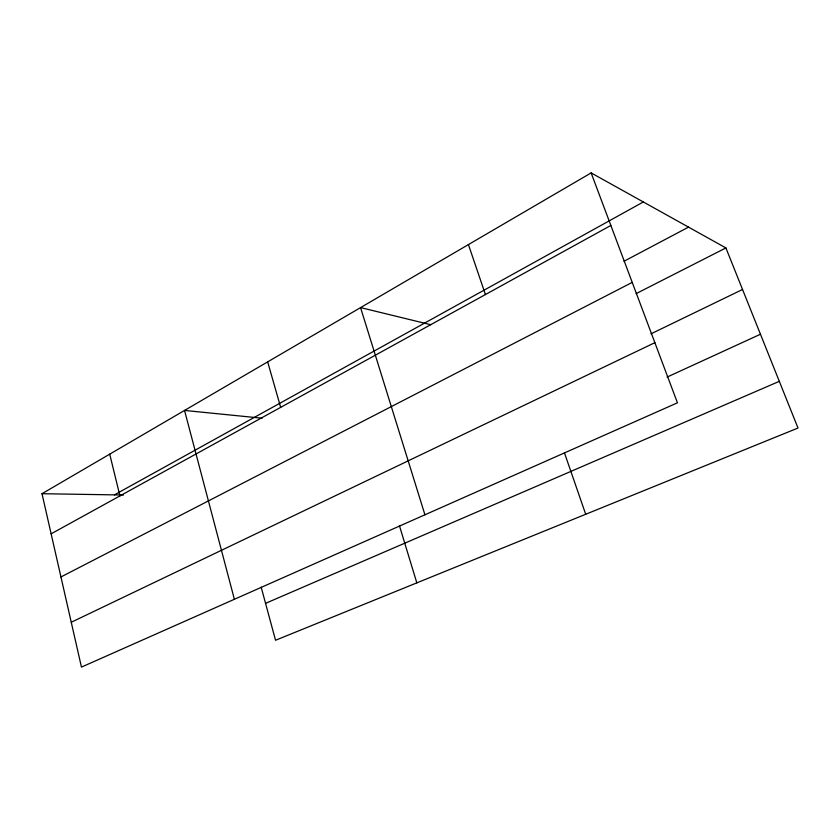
<?xml version="1.0" encoding="UTF-8"?>
<svg xmlns="http://www.w3.org/2000/svg" width="840" height="840" viewBox="0 0 840 840"><rect width="100%" height="100%" fill="white"/><g stroke="black" fill="none" stroke-linecap="round" stroke-linejoin="round"><path stroke-width="1.26" d="M591.129 172.904L677.439 402.812L81.459 667.097L42 493.71L591.129 172.904L725.907 247.936L798 428.032L275.541 640.259L261.166 587.129M114.429 494.865L643.335 201.968M51.124 533.82L610.859 225.446M623.994 261.261L688.538 227.126M60.942 576.954L632.236 282.387M636.09 293.643L725.907 247.936M650.99 333.837L742.539 289.485M71.253 622.262L654.864 342.678M667.054 377.097L760.452 334.246M265.555 603.351L779.31 381.339M42 493.71L123.448 495.012M262.091 418.205L184.537 410.435L234.381 599.288M430.742 324.702L360.56 307.598L424.935 514.794M564.449 452.844L585.7 514.269M468.426 244.587L485.436 294.546M399.409 525.62L416.829 582.865M267.666 361.872L280.665 407.358M109.715 454.146L119.931 495.915"/></g></svg>
